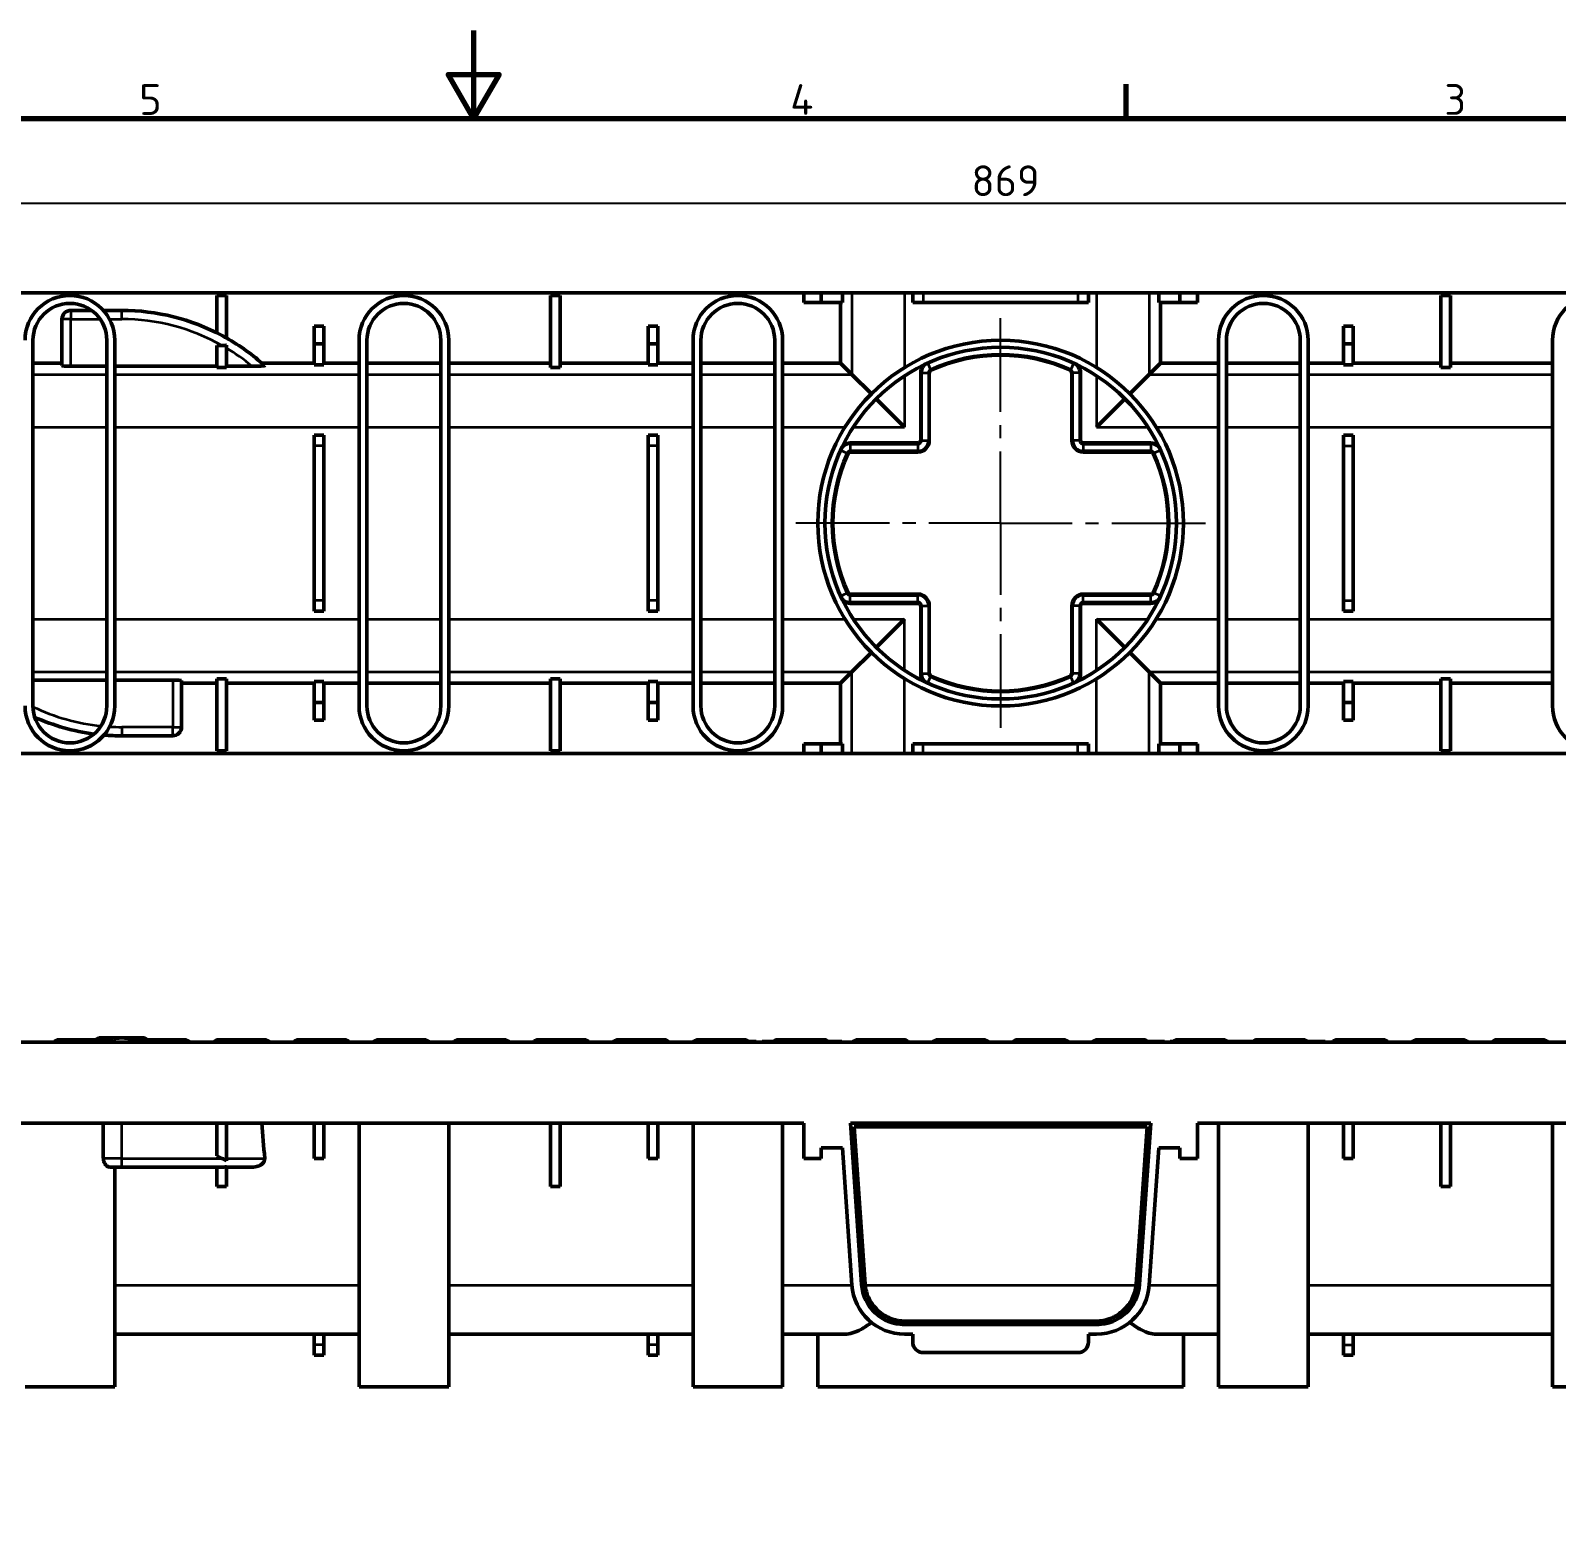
# Model space of a CAD drawing. Header units: millimetres. Extents: x 0 to 1485, y 0 to 1050.
# Drawn here: x 616.5 to 1050.5, y 627.4 to 1050 of the extents above; entities that cross this region are included whole.
import ezdxf

# ---------------------------------------------------------------- set-up
doc = ezdxf.new("R2010")
doc.units = ezdxf.units.MM
doc.header["$LTSCALE"] = 2.5
for name, color, linetype, lineweight in [('Bemaßung (ISO)', 7, 'Continuous', 25), ('Mittelpunktmarkierung (ISO)', 7, 'Continuous', 25), ('Rahmen (ISO)', 7, 'Continuous', 70), ('Sichtbar (ISO)', 7, 'Continuous', 50), ('Sichtbar schmal (ISO)', 7, 'Continuous', 35)]:
    doc.layers.add(name, color=color, linetype=linetype, lineweight=lineweight)
doc.styles.add('Notiztext (DIN)', font='isocpeur.ttf')
doc.styles.add('TXT 3_5', font='isocpeur.ttf')
doc.dimstyles.new('Anrin Standard (DIN)', dxfattribs={"dimscale": 2.5, "dimtxt": 3.5, "dimasz": 2.5, "dimexe": 2, "dimexo": 0, "dimgap": 0.8, "dimtad": 1, "dimrnd": 1e-08, "dimtxsty": 'TXT 3_5', "dimcen": 0.09, "dimdle": 10, "dimclrd": 256, "dimclre": 256, "dimclrt": 256, "dimadec": 0, "dimazin": 2, "dimtfac": 0.714286, "dimtmove": 0, "dimatfit": 3, "dimfxl": 1, "dimtolj": 1, "dimlwd": -1, "dimlwe": -1, "dimarcsym": 0})

# ---------------------------------------------------------------- blocks, each defined once
blk = doc.blocks.new('Ränder Standardrahmen')
at = {"layer": 'Rahmen (ISO)'}
blk.add_line((371.25, 410), (371.25, 413.9), dxfattribs=at)
at = {"layer": 'Rahmen (ISO)', "flags": 128}
for points in [[(297, 420), (297, 410), (294.11, 415), (299.89, 415), (297, 410)], [(10, 10), (10, 410), (584, 410), (584, 10), (10, 10)]]:
    blk.add_lwpolyline(points, dxfattribs=at)
at = {"layer": 'Rahmen (ISO)', "char_height": 3.5, "attachment_point": 7, "style": 'Notiztext (DIN)'}
for s, insert in [('5', (258.95, 410.4)), ('4', (333.03, 410.4)), ('3', (407.45, 410.4))]:
    blk.add_mtext(s, dxfattribs=dict(at, insert=insert))
blk = doc.blocks.new('*D23')
at = {"layer": 'Bemaßung (ISO)', "transparency": 16777216}
for p, q in [((457.9, 968.15), (457.9, 1005.9)), ((1326.9, 968.15), (1326.9, 1005.9)), ((464.15, 1000.9), (1320.65, 1000.9))]:
    blk.add_line(p, q, dxfattribs=at)
for points in [[(464.15, 1001.94), (464.15, 999.86), (457.9, 1000.9)], [(1320.65, 1001.94), (1320.65, 999.86), (1326.9, 1000.9)]]:
    blk.add_solid(points, dxfattribs=at)
at = {"layer": 'Defpoints', "color": 0, "transparency": 16777216}
for p in [(1326.9, 1000.9), (457.9, 968.15), (1326.9, 968.15)]:
    blk.add_point(p, dxfattribs=at)
at = {"layer": 'Bemaßung (ISO)', "transparency": 16777216, "insert": (884.12, 1011.65), "char_height": 8.75, "attachment_point": 1, "style": 'TXT 3_5'}
blk.add_mtext('\\A1;869', dxfattribs=at)

msp = doc.modelspace()

# ---------------------------------------------------------------- linework, layer by layer
at = {"layer": 'Mittelpunktmarkierung (ISO)', "linetype": 'Continuous'}
for p, q in [((892.405, 941.524), (892.405, 968.149)), ((892.405, 934.024), (892.405, 937.774)), ((892.405, 909.899), (892.405, 930.274)), ((860.78, 909.899), (834.155, 909.899)), ((868.28, 909.899), (864.53, 909.899)), ((892.405, 909.899), (872.03, 909.899)), ((892.405, 909.899), (912.78, 909.899)), ((892.405, 909.899), (892.405, 889.524)), ((916.53, 909.899), (920.28, 909.899)), ((924.03, 909.899), (950.655, 909.899)), ((892.405, 885.774), (892.405, 882.024)), ((892.405, 878.274), (892.405, 851.649))]:
    msp.add_line(p, q, dxfattribs=at)
at = {"layer": 'Sichtbar (ISO)'}
for p, q in [((513.905, 975.399), (836.405, 975.399)), ((669.405, 974.649), (672.155, 974.649)), ((669.405, 974.649), (669.405, 964.04)), ((672.155, 974.649), (672.155, 962.467)), ((764.405, 974.649), (767.155, 974.649)), ((764.405, 974.649), (764.405, 954.141)), ((767.155, 974.649), (767.155, 954.141)), ((841.405, 975.399), (836.405, 975.399)), ((836.405, 975.399), (836.405, 972.649)), ((836.405, 972.649), (841.405, 972.649)), ((847.394, 975.399), (841.405, 975.399)), ((841.405, 975.399), (841.405, 972.649)), ((841.405, 972.649), (847.394, 972.649)), ((846.905, 955.399), (846.905, 972.649)), ((847.394, 972.649), (847.394, 975.399)), ((847.394, 975.399), (850.125, 975.399)), ((865.088, 975.399), (850.125, 975.399)), ((865.088, 975.399), (867.405, 975.399)), ((867.405, 975.399), (870.405, 975.399)), ((867.405, 975.399), (867.405, 972.649)), ((870.405, 972.649), (867.405, 972.649)), ((914.405, 975.399), (870.405, 975.399)), ((870.405, 972.649), (914.405, 972.649)), ((914.405, 975.399), (917.405, 975.399)), ((917.405, 972.649), (914.405, 972.649)), ((917.405, 975.399), (919.722, 975.399)), ((917.405, 975.399), (917.405, 972.649)), ((934.685, 975.399), (919.722, 975.399)), ((934.685, 975.399), (937.416, 975.399)), ((937.416, 975.399), (943.405, 975.399)), ((937.416, 975.399), (937.416, 972.649)), ((937.416, 972.649), (943.405, 972.649)), ((937.905, 972.649), (937.905, 955.399)), ((943.405, 975.399), (948.405, 975.399)), ((943.405, 975.399), (943.405, 972.649)), ((943.405, 972.649), (948.405, 972.649)), ((948.405, 975.399), (1270.905, 975.399)), ((948.405, 975.399), (948.405, 972.649)), ((1017.655, 974.649), (1020.405, 974.649)), ((1017.655, 974.649), (1017.655, 954.141)), ((1020.405, 974.649), (1020.405, 954.141)), ((633.819, 970.399), (627.905, 970.399)), ((642.405, 970.399), (637.158, 970.399)), ((625.405, 967.899), (625.405, 954.7)), ((699.905, 965.899), (697.155, 965.899)), ((697.155, 965.899), (697.155, 960.899)), ((699.905, 960.899), (699.905, 965.899)), ((794.905, 965.899), (792.155, 965.899)), ((792.155, 965.899), (792.155, 960.899)), ((794.905, 960.899), (794.905, 965.899)), ((989.905, 960.899), (989.905, 965.899)), ((989.905, 965.899), (992.655, 965.899)), ((992.655, 965.899), (992.655, 960.899)), ((617.155, 961.899), (617.155, 857.899)), ((638.155, 857.899), (638.155, 961.899)), ((640.405, 961.899), (640.405, 857.899)), ((670.917, 960.407), (669.405, 960.407)), ((669.405, 960.407), (669.405, 954.141)), ((672.155, 960.529), (672.155, 954.141)), ((697.155, 960.899), (697.155, 954.91)), ((699.905, 960.899), (697.155, 960.899)), ((699.905, 954.91), (699.905, 960.899)), ((709.905, 857.899), (709.905, 961.899)), ((712.155, 961.899), (712.155, 857.899)), ((733.155, 857.899), (733.155, 961.899)), ((735.405, 961.899), (735.405, 857.899)), ((792.155, 960.899), (792.155, 954.91)), ((794.905, 960.899), (792.155, 960.899)), ((794.905, 954.91), (794.905, 960.899)), ((804.905, 857.899), (804.905, 961.899)), ((807.155, 961.899), (807.155, 857.899)), ((828.155, 857.899), (828.155, 961.899)), ((830.405, 961.899), (830.405, 857.899)), ((954.405, 961.899), (954.405, 857.899)), ((956.655, 857.899), (956.655, 961.899)), ((977.655, 961.899), (977.655, 857.899)), ((979.905, 857.899), (979.905, 961.899)), ((989.905, 954.91), (989.905, 960.899)), ((989.905, 960.899), (992.655, 960.899)), ((992.655, 960.899), (992.655, 954.91)), ((1049.405, 961.899), (1049.405, 857.899)), ((617.155, 955.399), (625.405, 955.399)), ((682.28, 955.399), (697.155, 955.399)), ((699.905, 955.399), (709.905, 955.399)), ((712.155, 955.399), (733.155, 955.399)), ((735.405, 955.399), (764.405, 955.399)), ((767.155, 955.399), (792.155, 955.399)), ((794.905, 955.399), (804.905, 955.399)), ((807.155, 955.399), (828.155, 955.399)), ((830.405, 955.399), (846.905, 955.399)), ((850.125, 952.179), (846.905, 955.399)), ((937.905, 955.399), (934.685, 952.179)), ((937.905, 955.399), (954.405, 955.399)), ((956.655, 955.399), (977.655, 955.399)), ((979.905, 955.399), (989.905, 955.399)), ((992.655, 955.399), (1017.655, 955.399)), ((1020.405, 955.399), (1049.405, 955.399)), ((638.155, 954.525), (627.905, 954.525)), ((669.405, 954.525), (640.405, 954.525)), ((672.155, 954.141), (669.405, 954.141)), ((679.453, 954.525), (672.155, 954.525)), ((699.905, 954.91), (697.155, 954.91)), ((767.155, 954.141), (764.405, 954.141)), ((794.905, 954.91), (792.155, 954.91)), ((850.125, 952.179), (855.635, 946.669)), ((929.175, 946.669), (934.685, 952.179)), ((992.655, 954.91), (989.905, 954.91)), ((1020.405, 954.141), (1017.655, 954.141)), ((857.05, 945.255), (865.088, 937.216)), ((919.722, 937.216), (927.76, 945.255)), ((699.905, 934.899), (697.155, 934.899)), ((697.155, 931.899), (697.155, 934.899)), ((699.905, 931.899), (699.905, 934.899)), ((794.905, 934.899), (792.155, 934.899)), ((792.155, 931.899), (792.155, 934.899)), ((794.905, 931.899), (794.905, 934.899)), ((989.905, 931.899), (989.905, 934.899)), ((989.905, 934.899), (992.655, 934.899)), ((992.655, 931.899), (992.655, 934.899)), ((697.155, 931.899), (697.155, 887.899)), ((699.905, 931.899), (699.905, 887.899)), ((792.155, 931.899), (792.155, 887.899)), ((794.905, 931.899), (794.905, 887.899)), ((989.905, 931.899), (989.905, 887.899)), ((992.655, 931.899), (992.655, 887.899)), ((697.155, 884.899), (697.155, 887.899)), ((699.905, 884.899), (699.905, 887.899)), ((792.155, 884.899), (792.155, 887.899)), ((794.905, 884.899), (794.905, 887.899)), ((989.905, 884.899), (989.905, 887.899)), ((992.655, 884.899), (992.655, 887.899)), ((699.905, 884.899), (697.155, 884.899)), ((794.905, 884.899), (792.155, 884.899)), ((865.088, 882.583), (857.05, 874.544)), ((927.76, 874.544), (919.722, 882.583)), ((989.905, 884.899), (992.655, 884.899)), ((855.635, 873.13), (850.125, 867.619)), ((934.685, 867.619), (929.175, 873.13)), ((617.155, 865.273), (638.155, 865.273)), ((640.405, 865.273), (656.905, 865.273)), ((659.405, 851.899), (659.405, 865.099)), ((659.405, 864.399), (669.405, 864.399)), ((669.405, 865.658), (672.155, 865.658)), ((669.405, 865.658), (669.405, 845.149)), ((672.155, 845.149), (672.155, 865.658)), ((672.155, 864.399), (697.155, 864.399)), ((697.155, 864.889), (699.905, 864.889)), ((697.155, 864.889), (697.155, 858.899)), ((699.905, 864.889), (699.905, 858.899)), ((699.905, 864.399), (709.905, 864.399)), ((712.155, 864.399), (733.155, 864.399)), ((735.405, 864.399), (764.405, 864.399)), ((764.405, 865.658), (767.155, 865.658)), ((764.405, 865.658), (764.405, 845.149)), ((767.155, 845.149), (767.155, 865.658)), ((767.155, 864.399), (792.155, 864.399)), ((792.155, 864.889), (794.905, 864.889)), ((792.155, 864.889), (792.155, 858.899)), ((794.905, 864.889), (794.905, 858.899)), ((794.905, 864.399), (804.905, 864.399)), ((807.155, 864.399), (828.155, 864.399)), ((830.405, 864.399), (846.905, 864.399)), ((846.905, 864.399), (850.125, 867.619)), ((846.905, 847.149), (846.905, 864.399)), ((934.685, 867.619), (937.905, 864.399)), ((937.905, 864.399), (954.405, 864.399)), ((937.905, 864.399), (937.905, 847.149)), ((956.655, 864.399), (977.655, 864.399)), ((979.905, 864.399), (989.905, 864.399)), ((989.905, 864.889), (989.905, 858.899)), ((989.905, 864.889), (992.655, 864.889)), ((992.655, 864.889), (992.655, 858.899)), ((992.655, 864.399), (1017.655, 864.399)), ((1017.655, 845.149), (1017.655, 865.658)), ((1017.655, 865.658), (1020.405, 865.658)), ((1020.405, 865.658), (1020.405, 845.149)), ((1020.405, 864.399), (1049.405, 864.399)), ((699.905, 858.899), (697.155, 858.899)), ((697.155, 858.899), (697.155, 853.899)), ((699.905, 858.899), (699.905, 853.899)), ((794.905, 858.899), (792.155, 858.899)), ((792.155, 858.899), (792.155, 853.899)), ((794.905, 858.899), (794.905, 853.899)), ((989.905, 858.899), (992.655, 858.899)), ((989.905, 858.899), (989.905, 853.899)), ((992.655, 858.899), (992.655, 853.899)), ((699.905, 853.899), (697.155, 853.899)), ((794.905, 853.899), (792.155, 853.899)), ((989.905, 853.899), (992.655, 853.899)), ((642.405, 849.399), (656.905, 849.399)), ((836.405, 847.149), (841.405, 847.149)), ((836.405, 844.399), (836.405, 847.149)), ((841.405, 847.149), (847.394, 847.149)), ((841.405, 844.399), (841.405, 847.149)), ((847.394, 847.149), (847.394, 844.399)), ((870.405, 847.149), (867.405, 847.149)), ((867.405, 844.399), (867.405, 847.149)), ((870.405, 847.149), (914.405, 847.149)), ((917.405, 847.149), (914.405, 847.149)), ((917.405, 844.399), (917.405, 847.149)), ((937.416, 847.149), (943.405, 847.149)), ((937.416, 844.399), (937.416, 847.149)), ((943.405, 847.149), (948.405, 847.149)), ((943.405, 844.399), (943.405, 847.149)), ((948.405, 844.399), (948.405, 847.149)), ((513.905, 844.399), (836.405, 844.399)), ((672.155, 845.149), (669.405, 845.149)), ((767.155, 845.149), (764.405, 845.149)), ((841.405, 844.399), (836.405, 844.399)), ((847.394, 844.399), (841.405, 844.399)), ((847.394, 844.399), (850.125, 844.399)), ((865.088, 844.399), (850.125, 844.399)), ((865.088, 844.399), (867.405, 844.399)), ((867.405, 844.399), (870.405, 844.399)), ((914.405, 844.399), (870.405, 844.399)), ((914.405, 844.399), (917.405, 844.399)), ((917.405, 844.399), (919.722, 844.399)), ((934.685, 844.399), (919.722, 844.399)), ((934.685, 844.399), (937.416, 844.399)), ((937.416, 844.399), (943.405, 844.399)), ((943.405, 844.399), (948.405, 844.399)), ((948.405, 844.399), (1270.905, 844.399)), ((1020.405, 845.149), (1017.655, 845.149)), ((389.905, 762.233), (1394.905, 762.233)), ((624.432, 762.983), (624.58, 762.983)), ((633.808, 762.983), (624.58, 762.983)), ((633.808, 762.983), (634.714, 762.983)), ((634.714, 762.983), (637.211, 762.983)), ((635.905, 763.483), (635.039, 762.983)), ((636.776, 763.483), (635.905, 763.483)), ((642.405, 763.483), (636.776, 763.483)), ((637.211, 762.983), (637.651, 762.983)), ((638.652, 762.599), (638.652, 762.902)), ((648.034, 763.483), (642.405, 763.483)), ((646.158, 762.599), (646.158, 762.902)), ((647.159, 762.983), (647.783, 762.983)), ((658.013, 762.983), (647.783, 762.983)), ((648.905, 763.483), (648.034, 763.483)), ((648.905, 763.483), (649.771, 762.983)), ((658.013, 762.983), (659.938, 762.983)), ((659.938, 762.983), (660.378, 762.983)), ((669.887, 762.983), (671.323, 762.983)), ((681.842, 762.983), (671.323, 762.983)), ((681.842, 762.983), (682.666, 762.983)), ((682.666, 762.983), (683.105, 762.983)), ((692.614, 762.983), (695.218, 762.983)), ((705.32, 762.983), (695.218, 762.983)), ((705.32, 762.983), (705.393, 762.983)), ((705.393, 762.983), (705.832, 762.983)), ((715.341, 762.983), (719.495, 762.983)), ((728.462, 762.983), (719.495, 762.983)), ((728.462, 762.983), (728.56, 762.983)), ((738.069, 762.983), (744.195, 762.983)), ((751.279, 762.983), (744.195, 762.983)), ((751.279, 762.983), (751.287, 762.983)), ((760.796, 762.983), (769.381, 762.983)), ((773.77, 762.983), (769.381, 762.983)), ((773.77, 762.983), (774.014, 762.983)), ((783.523, 762.983), (793.805, 762.983)), ((793.805, 762.983), (796.302, 762.983)), ((796.302, 762.983), (796.741, 762.983)), ((806.25, 762.983), (812.176, 762.983)), ((819.466, 762.983), (812.176, 762.983)), ((813.635, 762.483), (813.591, 762.233)), ((813.635, 762.483), (815.792, 762.483)), ((817.616, 762.483), (815.792, 762.483)), ((817.66, 762.233), (817.616, 762.483)), ((818.915, 762.483), (818.871, 762.233)), ((818.915, 762.483), (821.072, 762.483)), ((819.466, 762.983), (819.469, 762.983)), ((822.896, 762.483), (821.072, 762.483)), ((822.94, 762.233), (822.896, 762.483)), ((824.538, 762.233), (824.582, 762.483)), ((825.382, 762.483), (824.582, 762.483)), ((825.338, 762.233), (825.382, 762.483)), ((826.004, 762.483), (825.382, 762.483)), ((825.938, 762.233), (826.004, 762.483)), ((827.068, 762.483), (826.004, 762.483)), ((827.097, 762.233), (827.068, 762.483)), ((829.029, 762.483), (827.068, 762.483)), ((828.978, 762.983), (837.313, 762.983)), ((829.073, 762.233), (829.029, 762.483)), ((830.671, 762.233), (830.715, 762.483)), ((831.799, 762.483), (830.715, 762.483)), ((831.817, 762.233), (831.799, 762.483)), ((833.289, 762.483), (831.799, 762.483)), ((833.352, 762.233), (833.289, 762.483)), ((835.004, 762.233), (835.048, 762.483)), ((836.029, 762.483), (835.048, 762.483)), ((839.33, 762.483), (836.029, 762.483)), ((836.073, 762.233), (836.029, 762.483)), ((841.987, 762.983), (837.313, 762.983)), ((839.302, 762.233), (839.33, 762.483)), ((841.095, 762.483), (839.33, 762.483)), ((841.139, 762.233), (841.095, 762.483)), ((841.987, 762.983), (842.196, 762.983)), ((842.737, 762.233), (842.781, 762.483)), ((847.229, 762.483), (842.781, 762.483)), ((847.273, 762.233), (847.229, 762.483)), ((859.188, 762.983), (851.705, 762.983)), ((851.705, 762.983), (851.705, 762.983)), ((859.188, 762.983), (861.987, 762.983)), ((861.987, 762.983), (864.484, 762.983)), ((864.484, 762.983), (864.923, 762.983)), ((874.432, 762.983), (874.58, 762.983)), ((883.808, 762.983), (874.58, 762.983)), ((883.808, 762.983), (884.714, 762.983)), ((884.714, 762.983), (887.211, 762.983)), ((887.211, 762.983), (887.651, 762.983)), ((897.159, 762.983), (897.783, 762.983)), ((908.013, 762.983), (897.783, 762.983)), ((908.013, 762.983), (909.938, 762.983)), ((909.938, 762.983), (910.378, 762.983)), ((919.887, 762.983), (921.323, 762.983)), ((931.842, 762.983), (921.323, 762.983)), ((931.842, 762.983), (932.666, 762.983)), ((932.666, 762.983), (933.105, 762.983)), ((935.349, 762.483), (934.223, 762.483)), ((935.305, 762.233), (935.349, 762.483)), ((938.997, 762.483), (935.349, 762.483)), ((939.041, 762.233), (938.997, 762.483)), ((940.638, 762.233), (940.682, 762.483)), ((941.496, 762.483), (940.682, 762.483)), ((942.614, 762.983), (945.218, 762.983)), ((955.32, 762.983), (945.218, 762.983)), ((955.32, 762.983), (955.393, 762.983)), ((955.393, 762.983), (955.832, 762.983)), ((957.663, 762.483), (956.95, 762.483)), ((959.839, 762.483), (957.663, 762.483)), ((957.707, 762.233), (957.663, 762.483)), ((962.015, 762.483), (959.839, 762.483)), ((961.971, 762.233), (962.015, 762.483)), ((964.223, 762.483), (962.015, 762.483)), ((965.341, 762.983), (969.495, 762.983)), ((978.462, 762.983), (969.495, 762.983)), ((978.462, 762.983), (978.56, 762.983)), ((980.978, 762.483), (979.678, 762.483)), ((980.96, 762.233), (980.978, 762.483)), ((984.729, 762.483), (980.978, 762.483)), ((984.773, 762.233), (984.729, 762.483)), ((988.069, 762.983), (994.195, 762.983)), ((1001.279, 762.983), (994.195, 762.983)), ((1001.279, 762.983), (1001.287, 762.983)), ((1010.796, 762.983), (1019.381, 762.983)), ((1023.77, 762.983), (1019.381, 762.983)), ((1023.77, 762.983), (1024.014, 762.983)), ((1033.523, 762.983), (1043.805, 762.983)), ((1043.805, 762.983), (1046.302, 762.983)), ((1046.302, 762.983), (1046.741, 762.983)), ((513.905, 739.233), (836.405, 739.233)), ((637.158, 729.233), (637.158, 739.233)), ((669.405, 739.233), (669.405, 729.921)), ((672.155, 739.233), (672.155, 728.541)), ((697.155, 739.233), (697.155, 729.233)), ((699.905, 729.233), (699.905, 739.233)), ((709.905, 664.233), (709.905, 739.233)), ((735.405, 664.233), (735.405, 739.233)), ((764.405, 739.233), (764.405, 721.233)), ((767.155, 739.233), (767.155, 721.233)), ((792.155, 739.233), (792.155, 729.233)), ((794.905, 729.233), (794.905, 739.233)), ((804.905, 664.233), (804.905, 739.233)), ((830.405, 664.233), (830.405, 739.233)), ((836.405, 729.233), (836.405, 739.233)), ((849.662, 739.233), (935.148, 739.233)), ((852.868, 693.378), (849.662, 739.233)), ((852.938, 693.453), (849.737, 739.233)), ((934.073, 738.233), (850.737, 738.233)), ((850.737, 738.233), (853.868, 693.448)), ((930.942, 693.448), (934.073, 738.233)), ((931.872, 693.453), (935.073, 739.233)), ((935.148, 739.233), (931.942, 693.378)), ((948.405, 739.233), (1270.905, 739.233)), ((948.405, 729.233), (948.405, 739.233)), ((954.405, 664.233), (954.405, 739.233)), ((979.905, 664.233), (979.905, 739.233)), ((989.905, 729.233), (989.905, 739.233)), ((992.655, 739.233), (992.655, 729.233)), ((1017.655, 739.233), (1017.655, 721.233)), ((1020.405, 739.233), (1020.405, 721.233)), ((1049.405, 664.233), (1049.405, 739.233)), ((847.394, 732.233), (841.405, 732.233)), ((841.405, 732.233), (841.405, 729.233)), ((847.394, 732.233), (850.125, 693.186)), ((934.685, 693.186), (937.416, 732.233)), ((937.416, 732.233), (943.405, 732.233)), ((943.405, 732.233), (943.405, 729.233)), ((638.905, 726.733), (642.405, 726.733)), ((640.405, 664.233), (640.405, 726.733)), ((670.917, 726.733), (642.405, 726.733)), ((669.405, 726.733), (669.405, 721.233)), ((672.155, 726.84), (672.155, 721.233)), ((679.453, 726.733), (672.155, 726.733)), ((699.905, 729.233), (697.155, 729.233)), ((794.905, 729.233), (792.155, 729.233)), ((841.405, 729.233), (836.405, 729.233)), ((943.405, 729.233), (948.405, 729.233)), ((989.905, 729.233), (992.655, 729.233)), ((672.155, 721.233), (669.405, 721.233)), ((767.155, 721.233), (764.405, 721.233)), ((1020.405, 721.233), (1017.655, 721.233)), ((853.876, 693.341), (852.953, 693.262)), ((931.857, 693.262), (930.934, 693.341)), ((865.088, 682.961), (865.088, 681.983)), ((865.088, 682.961), (919.722, 682.961)), ((919.722, 681.983), (865.088, 681.983)), ((919.722, 682.961), (919.722, 681.983)), ((640.405, 679.233), (709.905, 679.233)), ((697.155, 679.233), (697.155, 676.233)), ((699.905, 679.233), (699.905, 676.233)), ((735.405, 679.233), (804.905, 679.233)), ((792.155, 679.233), (792.155, 676.233)), ((794.905, 679.233), (794.905, 676.233)), ((830.405, 679.233), (848.158, 679.233)), ((840.405, 664.233), (840.405, 679.233)), ((865.088, 679.233), (867.405, 679.233)), ((867.405, 676.983), (867.405, 679.233)), ((917.405, 679.233), (919.722, 679.233)), ((917.405, 679.233), (917.405, 676.983)), ((936.652, 679.233), (954.405, 679.233)), ((944.405, 664.233), (944.405, 679.233)), ((979.905, 679.233), (1049.405, 679.233)), ((989.905, 679.233), (989.905, 676.233)), ((992.655, 679.233), (992.655, 676.233)), ((697.155, 673.233), (697.155, 676.233)), ((699.905, 673.233), (697.155, 673.233)), ((699.905, 673.233), (699.905, 676.233)), ((792.155, 673.233), (792.155, 676.233)), ((794.905, 673.233), (792.155, 673.233)), ((794.905, 673.233), (794.905, 676.233)), ((914.405, 673.983), (870.405, 673.983)), ((989.905, 673.233), (989.905, 676.233)), ((989.905, 673.233), (992.655, 673.233)), ((992.655, 673.233), (992.655, 676.233)), ((640.405, 664.233), (614.905, 664.233)), ((735.405, 664.233), (709.905, 664.233)), ((830.405, 664.233), (804.905, 664.233)), ((840.405, 664.233), (944.405, 664.233)), ((954.405, 664.233), (979.905, 664.233)), ((1049.405, 664.233), (1074.905, 664.233))]:
    msp.add_line(p, q, dxfattribs=at)
for radius in [52, 50]:
    msp.add_circle((892.405, 909.899), radius, dxfattribs=at)
for centre, radius, start, end in [((627.655, 961.899), 12.75, 0, 180), ((627.655, 961.899), 10.5, 0, 180), ((722.655, 961.899), 12.75, 0, 180), ((722.655, 961.899), 10.5, 0, 180), ((817.655, 961.899), 12.75, 0, 180), ((817.655, 961.899), 10.5, 0, 180), ((967.155, 961.899), 12.75, 0, 180), ((967.155, 961.899), 10.5, 0, 180), ((1062.155, 961.899), 12.75, 0, 180), ((627.905, 967.899), 2.5, 90, 180), ((642.405, 909.899), 60.5, 61.8751, 90), ((642.405, 909.899), 60.5, 47.7747, 60.54528), ((627.655, 857.899), 12.75, 180, 0), ((627.655, 857.899), 10.5, 180, 0), ((722.655, 857.899), 12.75, 180, 0), ((722.655, 857.899), 10.5, 180, 0), ((817.655, 857.899), 12.75, 180, 0), ((817.655, 857.899), 10.5, 180, 0), ((967.155, 857.899), 12.75, 180, 0), ((967.155, 857.899), 10.5, 180, 0), ((1062.155, 857.899), 12.75, 180, 0), ((642.405, 909.899), 60.5, 245.85393, 262.47369), ((656.905, 851.899), 2.5, 270, 0), ((642.405, 909.899), 60.5, 265.20124, 270), ((624.432, 761.483), 1.5, 90, 150), ((633.808, 761.483), 1.5, 30, 90), ((637.651, 761.483), 1.5, 30, 90), ((647.159, 761.483), 1.5, 90, 150), ((658.013, 761.483), 1.5, 30, 90), ((660.378, 761.483), 1.5, 30, 90), ((669.887, 761.483), 1.5, 90, 150), ((681.842, 761.483), 1.5, 30, 90), ((683.105, 761.483), 1.5, 30, 90), ((692.614, 761.483), 1.5, 90, 150), ((705.32, 761.483), 1.5, 30, 90), ((705.832, 761.483), 1.5, 30, 90), ((715.341, 761.483), 1.5, 90, 150), ((728.462, 761.483), 1.5, 30, 90), ((728.56, 761.483), 1.5, 30, 90), ((738.069, 761.483), 1.5, 90, 150), ((751.287, 761.483), 1.5, 30, 90), ((760.796, 761.483), 1.5, 90, 150), ((774.014, 761.483), 1.5, 30, 90), ((783.523, 761.483), 1.5, 90, 150), ((796.741, 761.483), 1.5, 30, 90), ((806.25, 761.483), 1.5, 90, 150), ((819.469, 761.483), 1.5, 41.81031, 90), ((828.978, 761.483), 1.5, 90, 138.18969), ((842.196, 761.483), 1.5, 41.81031, 90), ((851.705, 761.483), 1.5, 90, 150), ((851.705, 761.483), 1.5, 90, 150), ((859.188, 761.483), 1.5, 30, 90), ((864.923, 761.483), 1.5, 30, 90), ((874.432, 761.483), 1.5, 90, 150), ((883.808, 761.483), 1.5, 30, 90), ((887.651, 761.483), 1.5, 30, 90), ((897.159, 761.483), 1.5, 90, 150), ((908.013, 761.483), 1.5, 30, 90), ((910.378, 761.483), 1.5, 30, 90), ((919.887, 761.483), 1.5, 90, 150), ((931.842, 761.483), 1.5, 30, 90), ((933.105, 761.483), 1.5, 30, 90), ((942.614, 761.483), 1.5, 90, 150), ((955.32, 761.483), 1.5, 30, 90), ((955.832, 761.483), 1.5, 30, 90), ((965.341, 761.483), 1.5, 90, 150), ((978.462, 761.483), 1.5, 30, 90), ((978.56, 761.483), 1.5, 30, 90), ((988.069, 761.483), 1.5, 90, 150), ((1001.287, 761.483), 1.5, 30, 90), ((1010.796, 761.483), 1.5, 90, 150), ((1024.014, 761.483), 1.5, 30, 90), ((1033.523, 761.483), 1.5, 90, 150), ((1046.741, 761.483), 1.5, 30, 90), ((865.088, 694.233), 15, 184, 270), ((865.088, 694.233), 12.25, 184, 270), ((919.722, 694.233), 12.25, 270, 356), ((919.722, 694.233), 15, 270, 356), ((870.405, 676.983), 3, 180, 270), ((914.405, 676.983), 3, 270, 0)]:
    msp.add_arc(centre, radius, start, end, dxfattribs=at)
for centre, major_axis, ratio, start_param, end_param in [((627.905, 954.7), (-2.5, 0), 0.0699268, 0, 1.5707963), ((656.905, 865.099), (2.5, 0), 0.0699268, 0, 1.5707963), ((642.405, 88.552), (0, 865.19), 0.0699268, 5.5462149, 5.5635803), ((642.405, 682.403), (60.5, 0), 0.877677, 1.0799243, 1.1081911)]:
    msp.add_ellipse(centre, major_axis=major_axis, ratio=ratio, start_param=start_param, end_param=end_param, dxfattribs=at)
for points, knots in [([(672.155, 960.529), (672.097, 960.515), (672.039, 960.502), (671.657, 960.43), (671.254, 960.407), (670.917, 960.407)], [0.4589928, 0.4589928, 0.4589928, 0.4589928, 0.47604223, 0.47604223, 0.57709362, 0.57709362, 0.57709362, 0.57709362]), ([(870.143, 954.67), (870.574, 954.885), (871.096, 955.144), (871.679, 955.339), (871.682, 955.34), (871.684, 955.341)], [0.22702027, 0.22702027, 0.22702027, 0.22702027, 0.37950374, 0.37950374, 0.38010222, 0.38010222, 0.38010222, 0.38010222]), ([(913.126, 955.341), (913.128, 955.34), (913.131, 955.339), (913.714, 955.144), (914.236, 954.885), (914.667, 954.67)], [-0.00075289, -0.00075289, -0.00075289, -0.00075289, 0, 0, 0.19182304, 0.19182304, 0.19182304, 0.19182304]), ([(683.064, 954.7), (683.085, 954.681), (683.026, 954.659), (682.787, 954.622), (682.543, 954.601), (681.982, 954.568), (681.541, 954.553), (680.637, 954.531), (679.994, 954.525), (679.453, 954.525)], [0, 0, 0, 0, 0.08076744, 0.08076744, 0.17654422, 0.17654422, 0.30023834, 0.30023834, 0.46260261, 0.46260261, 0.46260261, 0.46260261]), ([(846.964, 930.62), (846.964, 930.623), (846.965, 930.625), (847.161, 931.208), (847.419, 931.731), (847.635, 932.162)], [-0.00075289, -0.00075289, -0.00075289, -0.00075289, 0, 0, 0.19182309, 0.19182309, 0.19182309, 0.19182309]), ([(937.175, 932.162), (937.391, 931.731), (937.649, 931.208), (937.845, 930.625), (937.846, 930.623), (937.846, 930.62)], [0.22702028, 0.22702028, 0.22702028, 0.22702028, 0.3795037, 0.3795037, 0.38010219, 0.38010219, 0.38010219, 0.38010219]), ([(847.635, 887.637), (847.419, 888.068), (847.161, 888.59), (846.965, 889.174), (846.964, 889.176), (846.964, 889.178)], [0.22702025, 0.22702025, 0.22702025, 0.22702025, 0.37950357, 0.37950357, 0.38010206, 0.38010206, 0.38010206, 0.38010206]), ([(937.846, 889.178), (937.846, 889.176), (937.845, 889.174), (937.649, 888.59), (937.391, 888.068), (937.175, 887.637)], [-0.00075289, -0.00075289, -0.00075289, -0.00075289, 0, 0, 0.19182356, 0.19182356, 0.19182356, 0.19182356]), ([(871.684, 864.458), (871.682, 864.459), (871.679, 864.459), (871.096, 864.655), (870.574, 864.913), (870.143, 865.129)], [-0.00075289, -0.00075289, -0.00075289, -0.00075289, 0, 0, 0.19182296, 0.19182296, 0.19182296, 0.19182296]), ([(914.667, 865.129), (914.236, 864.913), (913.714, 864.655), (913.131, 864.459), (913.128, 864.459), (913.126, 864.458)], [0.22702025, 0.22702025, 0.22702025, 0.22702025, 0.37950354, 0.37950354, 0.38010203, 0.38010203, 0.38010203, 0.38010203]), ([(638.905, 726.733), (638.727, 726.733), (638.52, 726.803), (638.103, 727.08), (637.893, 727.287), (637.567, 727.738), (637.422, 727.999), (637.216, 728.588), (637.158, 728.916), (637.158, 729.233)], [0.3933846, 0.3933846, 0.3933846, 0.3933846, 0.50701979, 0.50701979, 0.62065498, 0.62065498, 0.71579462, 0.71579462, 0.81093426, 0.81093426, 0.81093426, 0.81093426]), ([(672.155, 726.84), (672.097, 726.827), (672.039, 726.816), (671.657, 726.753), (671.254, 726.733), (670.917, 726.733)], [0.4589928, 0.4589928, 0.4589928, 0.4589928, 0.47604223, 0.47604223, 0.57709362, 0.57709362, 0.57709362, 0.57709362]), ([(683.064, 729.233), (683.085, 728.965), (683.026, 728.648), (682.787, 728.112), (682.543, 727.816), (681.982, 727.349), (681.541, 727.125), (680.637, 726.822), (679.994, 726.733), (679.453, 726.733)], [0, 0, 0, 0, 0.08076744, 0.08076744, 0.17654422, 0.17654422, 0.30023834, 0.30023834, 0.46260261, 0.46260261, 0.46260261, 0.46260261]), ([(852.953, 693.262), (852.991, 692.795), (853.056, 692.326), (853.311, 691.055), (853.557, 690.263), (854.509, 688.013), (855.439, 686.684), (857.528, 684.57), (858.848, 683.641), (861.053, 682.678), (861.826, 682.426), (863.426, 682.08), (864.252, 681.987), (865.088, 681.983)], [-1.8843533, -1.8843533, -1.8843533, -1.8843533, -1.7443609, -1.7443609, -1.5003022, -1.5003022, -1.0121848, -1.0121848, -0.5060924, -0.5060924, -0.2530462, -0.2530462, 0, 0, 0, 0]), ([(853.89, 693.186), (854.007, 691.97), (854.324, 690.808), (855.348, 688.513), (856.091, 687.429), (857.528, 685.919), (858.148, 685.392), (859.14, 684.711), (859.481, 684.502), (860.174, 684.126), (860.527, 683.957), (860.891, 683.806)], [0.0004844, 0.0004844, 0.0004844, 0.0004844, 0.3679642, 0.3679642, 0.784316, 0.784316, 1.0496651, 1.0496651, 1.1804512, 1.1804512, 1.3067912, 1.3067912, 1.3067912, 1.3067912]), ([(931.857, 693.262), (931.819, 692.795), (931.754, 692.326), (931.499, 691.055), (931.253, 690.263), (930.301, 688.013), (929.371, 686.684), (927.282, 684.57), (925.962, 683.641), (923.757, 682.678), (922.984, 682.426), (921.384, 682.08), (920.558, 681.987), (919.722, 681.983)], [-1.8843533, -1.8843533, -1.8843533, -1.8843533, -1.7443609, -1.7443609, -1.5003022, -1.5003022, -1.0121848, -1.0121848, -0.5060924, -0.5060924, -0.2530462, -0.2530462, 0, 0, 0, 0]), ([(923.919, 683.806), (924.235, 683.938), (924.544, 684.083), (926.024, 684.861), (927.143, 685.713), (928.792, 687.566), (929.388, 688.444), (930.145, 690.006), (930.383, 690.631), (930.738, 691.901), (930.858, 692.537), (930.92, 693.186)], [0, 0, 0, 0, 0.1096651, 0.1096651, 0.5431808, 0.5431808, 0.8537438, 0.8537438, 1.043901, 1.043901, 1.224298, 1.224298, 1.224298, 1.224298]), ([(848.158, 679.233), (848.814, 679.233), (849.531, 679.347), (851.048, 679.802), (851.847, 680.142), (853.65, 681.115), (854.661, 681.796), (855.635, 682.586)], [2.374299, 2.374299, 2.374299, 2.374299, 2.7490654, 2.7490654, 3.1238318, 3.1238318, 3.5791915, 3.5791915, 3.5791915, 3.5791915]), ([(860.891, 683.806), (861.549, 683.518), (862.255, 683.289), (863.344, 683.072), (863.701, 683.021), (864.404, 682.962), (864.746, 682.952), (865.088, 682.961)], [0, 0, 0, 0, 0.23110655, 0.23110655, 0.34066294, 0.34066294, 0.44348857, 0.44348857, 0.44348857, 0.44348857]), ([(919.722, 682.961), (920.343, 682.944), (920.954, 682.991), (921.948, 683.16), (922.33, 683.25), (923.121, 683.485), (923.528, 683.635), (923.919, 683.806)], [0, 0, 0, 0, 0.18652385, 0.18652385, 0.30788695, 0.30788695, 0.44526095, 0.44526095, 0.44526095, 0.44526095]), ([(929.175, 682.586), (930.246, 681.717), (931.374, 680.972), (933.983, 679.641), (935.431, 679.233), (936.652, 679.233)], [6.5347316, 6.5347316, 6.5347316, 6.5347316, 7.0399097, 7.0399097, 7.7370901, 7.7370901, 7.7370901, 7.7370901])]:
    msp.add_open_spline(points, degree=3, knots=knots, dxfattribs=at)
for points in [[(670.924, 963.256), (671.337, 963.035), (671.781, 962.766), (672.155, 962.467)], [(670.924, 729.233), (671.337, 729.039), (671.781, 728.803), (672.155, 728.541)], [(852.938, 693.453), (852.942, 693.389), (852.947, 693.326), (852.953, 693.262)], [(853.868, 693.448), (853.872, 693.389), (853.877, 693.33), (853.882, 693.272)], [(853.882, 693.272), (853.884, 693.243), (853.887, 693.215), (853.89, 693.186)], [(930.92, 693.186), (930.923, 693.215), (930.926, 693.243), (930.928, 693.272)], [(930.928, 693.272), (930.933, 693.33), (930.938, 693.389), (930.942, 693.448)], [(931.857, 693.262), (931.863, 693.326), (931.868, 693.389), (931.872, 693.453)]]:
    msp.add_open_spline(points, degree=3, dxfattribs=at)
for points, weights in [([(636.776, 763.483), (635.964, 763.483), (635.043, 762.983)], [1, 1.10175588735, 1.13805203723]), ([(638.652, 762.902), (637.647, 763.483), (636.776, 763.483)], [1.14344672345, 1.10990658855, 1]), ([(642.405, 763.483), (640.663, 763.483), (638.652, 762.902)], [1, 1.10990658855, 1.14344672345]), ([(646.158, 762.902), (644.147, 763.483), (642.405, 763.483)], [1.14344672345, 1.10990658855, 1]), ([(648.034, 763.483), (647.163, 763.483), (646.158, 762.902)], [1, 1.10990658855, 1.14344672345]), ([(649.767, 762.983), (648.846, 763.483), (648.034, 763.483)], [1.13805203723, 1.10175588735, 1])]:
    msp.add_rational_spline(points, weights, degree=2, dxfattribs=at)
at = {"layer": 'Sichtbar schmal (ISO)'}
for p, q in [((850.125, 975.399), (850.125, 952.179)), ((865.088, 975.399), (865.088, 954.146)), ((870.405, 975.399), (870.405, 972.649)), ((914.405, 975.399), (914.405, 972.649)), ((919.722, 975.399), (919.722, 954.146)), ((934.685, 975.399), (934.685, 952.179)), ((627.905, 970.399), (627.905, 967.899)), ((642.405, 967.899), (642.405, 970.399)), ((627.905, 967.899), (625.405, 967.899)), ((627.905, 954.525), (627.905, 967.899)), ((627.905, 967.899), (636.272, 967.899)), ((638.905, 967.899), (642.405, 967.899)), ((871.684, 955.341), (872.466, 953.625)), ((913.126, 955.341), (912.344, 953.625)), ((617.155, 952.179), (638.155, 952.179)), ((640.405, 952.179), (709.905, 952.179)), ((712.155, 952.179), (733.155, 952.179)), ((735.405, 952.179), (804.905, 952.179)), ((807.155, 952.179), (828.155, 952.179)), ((830.405, 952.179), (850.125, 952.179)), ((865.088, 951.778), (865.088, 937.216)), ((869.491, 952.663), (869.962, 952.663)), ((869.491, 952.663), (869.491, 933.399)), ((869.962, 933.399), (869.962, 952.663)), ((869.962, 952.663), (871.848, 952.663)), ((871.848, 952.663), (871.848, 933.399)), ((872.319, 952.663), (871.848, 952.663)), ((872.319, 933.399), (872.319, 952.663)), ((872.662, 953.196), (872.466, 953.625)), ((912.148, 953.196), (912.344, 953.625)), ((912.491, 952.663), (912.962, 952.663)), ((912.491, 952.663), (912.491, 933.399)), ((914.848, 952.663), (912.962, 952.663)), ((912.962, 933.399), (912.962, 952.663)), ((915.319, 952.663), (914.848, 952.663)), ((914.848, 952.663), (914.848, 933.399)), ((915.319, 933.399), (915.319, 952.663)), ((919.722, 951.778), (919.722, 937.216)), ((934.685, 952.179), (954.405, 952.179)), ((956.655, 952.179), (977.655, 952.179)), ((979.905, 952.179), (1049.405, 952.179)), ((617.155, 937.216), (638.155, 937.216)), ((640.405, 937.216), (709.905, 937.216)), ((712.155, 937.216), (733.155, 937.216)), ((735.405, 937.216), (804.905, 937.216)), ((807.155, 937.216), (828.155, 937.216)), ((830.405, 937.216), (848.158, 937.216)), ((850.527, 937.216), (865.088, 937.216)), ((869.491, 933.399), (869.962, 933.399)), ((869.962, 933.399), (871.848, 933.399)), ((872.319, 933.399), (871.848, 933.399)), ((912.491, 933.399), (912.962, 933.399)), ((914.848, 933.399), (912.962, 933.399)), ((915.319, 933.399), (914.848, 933.399)), ((919.722, 937.216), (934.283, 937.216)), ((936.652, 937.216), (954.405, 937.216)), ((956.655, 937.216), (977.655, 937.216)), ((979.905, 937.216), (1049.405, 937.216)), ((699.905, 931.899), (697.155, 931.899)), ((794.905, 931.899), (792.155, 931.899)), ((846.964, 930.62), (848.679, 929.838)), ((849.108, 929.642), (848.679, 929.838)), ((849.641, 932.814), (849.641, 932.342)), ((868.905, 932.814), (849.641, 932.814)), ((849.641, 932.342), (868.905, 932.342)), ((849.641, 932.342), (849.641, 930.456)), ((868.905, 930.456), (849.641, 930.456)), ((849.641, 929.985), (849.641, 930.456)), ((849.641, 929.985), (868.905, 929.985)), ((868.905, 932.814), (868.905, 932.342)), ((868.905, 932.342), (868.905, 930.456)), ((868.905, 929.985), (868.905, 930.456)), ((915.905, 932.814), (915.905, 932.342)), ((935.169, 932.814), (915.905, 932.814)), ((915.905, 932.342), (935.169, 932.342)), ((915.905, 932.342), (915.905, 930.456)), ((935.169, 930.456), (915.905, 930.456)), ((915.905, 929.985), (915.905, 930.456)), ((915.905, 929.985), (935.169, 929.985)), ((935.169, 932.814), (935.169, 932.342)), ((935.169, 932.342), (935.169, 930.456)), ((935.169, 929.985), (935.169, 930.456)), ((935.702, 929.642), (936.131, 929.838)), ((937.846, 930.62), (936.131, 929.838)), ((989.905, 931.899), (992.655, 931.899)), ((846.964, 889.178), (848.679, 889.961)), ((849.108, 890.156), (848.679, 889.961)), ((935.702, 890.156), (936.131, 889.961)), ((937.846, 889.178), (936.131, 889.961)), ((699.905, 887.899), (697.155, 887.899)), ((794.905, 887.899), (792.155, 887.899)), ((849.641, 889.814), (849.641, 889.342)), ((868.905, 889.814), (849.641, 889.814)), ((849.641, 887.456), (849.641, 889.342)), ((849.641, 889.342), (868.905, 889.342)), ((849.641, 886.985), (849.641, 887.456)), ((868.905, 887.456), (849.641, 887.456)), ((849.641, 886.985), (868.905, 886.985)), ((868.905, 889.814), (868.905, 889.342)), ((868.905, 887.456), (868.905, 889.342)), ((868.905, 886.985), (868.905, 887.456)), ((869.491, 886.399), (869.962, 886.399)), ((869.491, 886.399), (869.491, 867.135)), ((869.962, 867.135), (869.962, 886.399)), ((869.962, 886.399), (871.848, 886.399)), ((871.848, 886.399), (871.848, 867.135)), ((872.319, 886.399), (871.848, 886.399)), ((872.319, 867.135), (872.319, 886.399)), ((912.491, 886.399), (912.962, 886.399)), ((912.491, 886.399), (912.491, 867.135)), ((914.848, 886.399), (912.962, 886.399)), ((912.962, 867.135), (912.962, 886.399)), ((915.319, 886.399), (914.848, 886.399)), ((914.848, 886.399), (914.848, 867.135)), ((915.319, 867.135), (915.319, 886.399)), ((915.905, 889.814), (915.905, 889.342)), ((935.169, 889.814), (915.905, 889.814)), ((915.905, 887.456), (915.905, 889.342)), ((915.905, 889.342), (935.169, 889.342)), ((915.905, 886.985), (915.905, 887.456)), ((935.169, 887.456), (915.905, 887.456)), ((915.905, 886.985), (935.169, 886.985)), ((935.169, 889.814), (935.169, 889.342)), ((935.169, 887.456), (935.169, 889.342)), ((935.169, 886.985), (935.169, 887.456)), ((989.905, 887.899), (992.655, 887.899)), ((617.155, 882.583), (638.155, 882.583)), ((640.405, 882.583), (709.905, 882.583)), ((712.155, 882.583), (733.155, 882.583)), ((735.405, 882.583), (804.905, 882.583)), ((807.155, 882.583), (828.155, 882.583)), ((830.405, 882.583), (848.158, 882.583)), ((850.527, 882.583), (865.088, 882.583)), ((865.088, 868.021), (865.088, 882.583)), ((919.722, 882.583), (934.283, 882.583)), ((919.722, 868.021), (919.722, 882.583)), ((936.652, 882.583), (954.405, 882.583)), ((956.655, 882.583), (977.655, 882.583)), ((979.905, 882.583), (1049.405, 882.583)), ((617.155, 867.619), (638.155, 867.619)), ((640.405, 867.619), (709.905, 867.619)), ((656.905, 865.273), (656.905, 851.899)), ((712.155, 867.619), (733.155, 867.619)), ((735.405, 867.619), (804.905, 867.619)), ((807.155, 867.619), (828.155, 867.619)), ((830.405, 867.619), (850.125, 867.619)), ((850.125, 844.399), (850.125, 867.619)), ((865.088, 844.399), (865.088, 865.652)), ((869.491, 867.135), (869.962, 867.135)), ((869.962, 867.135), (871.848, 867.135)), ((871.684, 864.458), (872.466, 866.174)), ((872.319, 867.135), (871.848, 867.135)), ((872.662, 866.602), (872.466, 866.174)), ((912.148, 866.602), (912.344, 866.174)), ((913.126, 864.458), (912.344, 866.174)), ((912.491, 867.135), (912.962, 867.135)), ((914.848, 867.135), (912.962, 867.135)), ((915.319, 867.135), (914.848, 867.135)), ((919.722, 844.399), (919.722, 865.652)), ((934.685, 867.619), (954.405, 867.619)), ((934.685, 844.399), (934.685, 867.619)), ((956.655, 867.619), (977.655, 867.619)), ((979.905, 867.619), (1049.405, 867.619)), ((642.405, 851.899), (642.405, 849.399)), ((656.905, 851.899), (642.405, 851.899)), ((656.905, 851.899), (659.405, 851.899)), ((656.905, 849.399), (656.905, 851.899)), ((870.405, 844.399), (870.405, 847.149)), ((914.405, 844.399), (914.405, 847.149)), ((624.58, 762.983), (624.58, 762.233)), ((633.808, 762.233), (633.808, 762.983)), ((647.783, 762.983), (647.783, 762.233)), ((658.013, 762.233), (658.013, 762.983)), ((671.323, 762.983), (671.323, 762.233)), ((681.842, 762.233), (681.842, 762.983)), ((695.218, 762.983), (695.218, 762.233)), ((705.32, 762.233), (705.32, 762.983)), ((719.495, 762.983), (719.495, 762.233)), ((728.462, 762.233), (728.462, 762.983)), ((744.195, 762.983), (744.195, 762.233)), ((751.279, 762.233), (751.279, 762.983)), ((769.381, 762.983), (769.381, 762.233)), ((773.77, 762.233), (773.77, 762.983)), ((812.176, 762.983), (812.176, 762.233)), ((815.792, 762.233), (815.792, 762.483)), ((819.466, 762.483), (819.466, 762.983)), ((821.072, 762.233), (821.072, 762.483)), ((837.313, 762.983), (837.313, 762.483)), ((841.987, 762.233), (841.987, 762.983)), ((851.705, 762.983), (851.705, 762.233)), ((859.188, 762.233), (859.188, 762.983)), ((874.58, 762.983), (874.58, 762.233)), ((883.808, 762.233), (883.808, 762.983)), ((897.783, 762.983), (897.783, 762.233)), ((908.013, 762.233), (908.013, 762.983)), ((921.323, 762.983), (921.323, 762.233)), ((931.842, 762.233), (931.842, 762.983)), ((945.218, 762.983), (945.218, 762.233)), ((955.32, 762.233), (955.32, 762.983)), ((959.839, 762.233), (959.839, 762.483)), ((969.495, 762.983), (969.495, 762.233)), ((978.462, 762.233), (978.462, 762.983)), ((994.195, 762.983), (994.195, 762.233)), ((1001.279, 762.233), (1001.279, 762.983)), ((1019.381, 762.983), (1019.381, 762.233)), ((1023.77, 762.233), (1023.77, 762.983)), ((642.405, 729.233), (642.405, 739.233)), ((642.405, 729.233), (637.158, 729.233)), ((642.405, 729.233), (670.924, 729.233)), ((642.405, 726.733), (642.405, 729.233)), ((672.155, 729.233), (683.064, 729.233)), ((640.405, 693.186), (709.905, 693.186)), ((735.405, 693.186), (804.905, 693.186)), ((830.405, 693.186), (850.125, 693.186)), ((852.938, 693.453), (852.868, 693.378)), ((852.953, 693.262), (852.883, 693.186)), ((853.89, 693.186), (930.92, 693.186)), ((931.927, 693.186), (931.857, 693.262)), ((931.872, 693.453), (931.942, 693.378)), ((934.685, 693.186), (954.405, 693.186)), ((979.905, 693.186), (1049.405, 693.186)), ((699.905, 676.233), (697.155, 676.233)), ((794.905, 676.233), (792.155, 676.233)), ((989.905, 676.233), (992.655, 676.233))]:
    msp.add_line(p, q, dxfattribs=at)
for centre, radius, start, end in [((642.405, 909.899), 58, 60.55467, 90), ((642.405, 909.899), 58, 50.30115, 59.14074), ((872.905, 952.663), 2.943, 114.51262, 180), ((892.405, 909.899), 48.057, 65.48738, 114.51262), ((892.405, 909.899), 47.586, 65.48738, 114.51262), ((911.905, 952.663), 2.943, 0, 65.48738), ((872.905, 952.663), 3.414, 144.00732, 180), ((872.905, 952.663), 1.057, 114.51262, 180), ((872.905, 952.663), 0.586, 114.51262, 180), ((911.905, 952.663), 0.586, 0, 65.48738), ((911.905, 952.663), 1.057, 0, 65.48738), ((911.905, 952.663), 3.414, 0, 35.99268), ((868.905, 933.399), 0.586, 270, 0), ((868.905, 933.399), 1.057, 270, 0), ((868.905, 933.399), 2.943, 270, 0), ((868.905, 933.399), 3.414, 270, 0), ((915.905, 933.399), 3.414, 180, 270), ((915.905, 933.399), 2.943, 180, 270), ((915.905, 933.399), 1.057, 180, 270), ((915.905, 933.399), 0.586, 180, 270), ((892.405, 909.899), 48.057, 155.48738, 204.51262), ((892.405, 909.899), 47.586, 155.48738, 204.51262), ((849.641, 929.399), 2.943, 90, 155.48738), ((849.641, 929.399), 3.414, 90, 125.99268), ((849.641, 929.399), 1.057, 90, 155.48738), ((849.641, 929.399), 0.586, 90, 155.48738), ((935.169, 929.399), 3.414, 54.00732, 90), ((935.169, 929.399), 2.943, 24.51262, 90), ((935.169, 929.399), 1.057, 24.51262, 90), ((935.169, 929.399), 0.586, 24.51262, 90), ((892.405, 909.899), 47.586, 335.48738, 24.51262), ((892.405, 909.899), 48.057, 335.48738, 24.51262), ((849.641, 890.399), 1.057, 204.51262, 270), ((849.641, 890.399), 0.586, 204.51262, 270), ((935.169, 890.399), 0.586, 270, 335.48738), ((935.169, 890.399), 1.057, 270, 335.48738), ((849.641, 890.399), 2.943, 204.51262, 270), ((849.641, 890.399), 3.414, 234.00732, 270), ((868.905, 886.399), 3.414, 0, 90), ((868.905, 886.399), 2.943, 0, 90), ((868.905, 886.399), 1.057, 0, 90), ((868.905, 886.399), 0.586, 0, 90), ((915.905, 886.399), 3.414, 90, 180), ((915.905, 886.399), 2.943, 90, 180), ((915.905, 886.399), 1.057, 90, 180), ((915.905, 886.399), 0.586, 90, 180), ((935.169, 890.399), 2.943, 270, 335.48738), ((935.169, 890.399), 3.414, 270, 305.99268), ((872.905, 867.135), 3.414, 180, 215.99268), ((872.905, 867.135), 2.943, 180, 245.48738), ((872.905, 867.135), 1.057, 180, 245.48738), ((872.905, 867.135), 0.586, 180, 245.48738), ((892.405, 909.899), 48.057, 245.48738, 294.51262), ((892.405, 909.899), 47.586, 245.48738, 294.51262), ((911.905, 867.135), 0.586, 294.51262, 0), ((911.905, 867.135), 1.057, 294.51262, 0), ((911.905, 867.135), 2.943, 294.51262, 0), ((911.905, 867.135), 3.414, 324.00732, 0), ((642.405, 909.899), 58, 244.19521, 264.13241), ((642.405, 909.899), 58, 266.59388, 270)]:
    msp.add_arc(centre, radius, start, end, dxfattribs=at)
for centre, ratio, start_param, end_param in [((624.58, 761.483), 0.9969991, 0, 1.0471976), ((634.714, 761.483), 0.7917611, 0, 0.3437641), ((637.211, 761.483), 0.9911007, 5.2359878, 6.2831853), ((647.783, 761.483), 0.9873711, 0, 1.0471976), ((659.938, 761.483), 0.9911007, 5.2359878, 6.2831853), ((671.323, 761.483), 0.9709123, 0, 1.0471976), ((682.666, 761.483), 0.9911007, 5.2359878, 6.2831853), ((695.218, 761.483), 0.9472666, 0, 1.0471976), ((705.393, 761.483), 0.9911007, 5.2359878, 6.2831853), ((719.495, 761.483), 0.9158777, 0, 1.0471976), ((744.195, 761.483), 0.8759133, 0, 1.0471976), ((751.279, 761.483), 0.9998325, 5.2359878, 6.2831853), ((769.381, 761.483), 0.8261301, 0, 1.0471976), ((773.77, 761.483), 0.9950562, 5.2359878, 6.2831853), ((793.805, 761.483), 0.7917611, 0, 1.0471976), ((796.302, 761.483), 0.9911007, 5.2359878, 6.2831853), ((812.176, 761.483), 0.8799858, 0, 1.0471976), ((819.466, 761.483), 0.9999413, 5.4421166, 6.2831853), ((837.313, 761.483), 0.831175, 0, 0.8410687), ((841.987, 761.483), 0.9957733, 5.4421166, 6.2831853), ((861.987, 761.483), 0.7917611, 0, 1.0471976), ((864.484, 761.483), 0.9911007, 5.2359878, 6.2831853), ((874.58, 761.483), 0.9969991, 0, 1.0471976), ((884.714, 761.483), 0.7917611, 0, 0.3437641), ((887.211, 761.483), 0.9911007, 5.2359878, 6.2831853), ((897.783, 761.483), 0.9873711, 0, 1.0471976), ((909.938, 761.483), 0.9911007, 5.2359878, 6.2831853), ((921.323, 761.483), 0.9709123, 0, 1.0471976), ((932.666, 761.483), 0.9911007, 5.2359878, 6.2831853), ((945.218, 761.483), 0.9472666, 0, 1.0471976), ((955.393, 761.483), 0.9911007, 5.2359878, 6.2831853), ((969.495, 761.483), 0.9158777, 0, 1.0471976), ((994.195, 761.483), 0.8759133, 0, 1.0471976), ((1001.279, 761.483), 0.9998325, 5.2359878, 6.2831853), ((1019.381, 761.483), 0.8261301, 0, 1.0471976), ((1023.77, 761.483), 0.9950562, 5.2359878, 6.2831853), ((1043.805, 761.483), 0.7917611, 0, 1.0471976), ((1046.302, 761.483), 0.9911007, 5.2359878, 6.2831853)]:
    msp.add_ellipse(centre, major_axis=(0, 1.5), ratio=ratio, start_param=start_param, end_param=end_param, dxfattribs=at)

# ---------------------------------------------------------------- block references
at = {"xscale": 2.5, "yscale": 2.5, "zscale": 2.5}
msp.add_blockref('Ränder Standardrahmen', (0, 0), dxfattribs=at)

# ---------------------------------------------------------------- dimensions: what is measured, and where the dimension line sits
at = {"layer": 'Bemaßung (ISO)'}
dim = msp.add_linear_dim(base=(1326.905, 1000.899), p1=(457.905, 968.149), p2=(1326.905, 968.149), angle=180, dimstyle='Anrin Standard (DIN)', override={"dimgap": 0.8, "dimdec": 2, "dimtol": 0, "dimlim": 0, "dimtp": 0, "dimtm": 0, "dimtdec": 2, "dimtofl": 0, "dimatfit": 1}, dxfattribs=at)
dim.commit()
dim.dimension.update_dxf_attribs({"geometry": '*D23', "text_midpoint": (892.43, 1000.899), "dimtype": 160})

doc.saveas('drawing.dxf')
